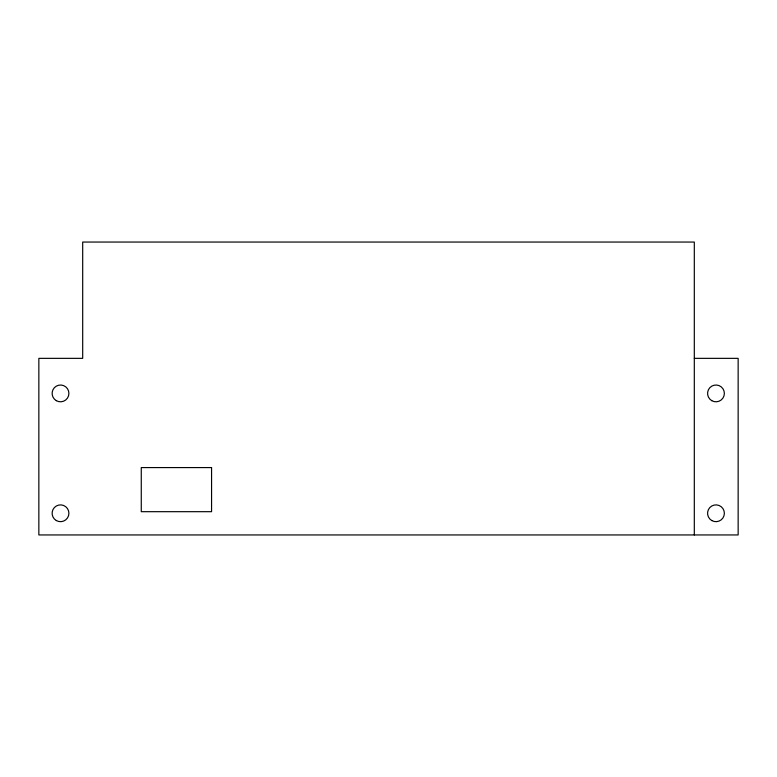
<?xml version="1.0" encoding="UTF-8"?>
<svg xmlns="http://www.w3.org/2000/svg" width="777" height="777" viewBox="0 0 777 777"><rect width="100%" height="100%" fill="white"/><g stroke="black" fill="none" stroke-linecap="round" stroke-linejoin="round"><path stroke-width="1.17" d="M694.308 358.352L738.15 358.352L738.15 534.945L38.85 534.945L38.85 358.352L82.692 358.352L82.692 242.055L694.308 242.055L694.308 534.945M211.567 467.579L141.268 467.579L141.268 511.684L211.567 511.684L211.567 467.579M56.313 520.551A8.401 8.401 0 0 0 68.91 513.276A8.401 8.401 0 0 0 56.313 506.002A8.401 8.401 0 0 0 56.313 520.551M56.313 400.679A8.401 8.401 0 0 0 68.91 393.415A8.401 8.401 0 0 0 56.313 386.14A8.401 8.401 0 0 0 56.313 400.679M711.771 400.679A8.401 8.401 0 0 0 724.368 393.415A8.401 8.401 0 0 0 711.771 386.14A8.401 8.401 0 0 0 711.771 400.679M711.771 520.551A8.401 8.401 0 0 0 724.368 513.276A8.401 8.401 0 0 0 711.771 506.002A8.401 8.401 0 0 0 711.771 520.551"/></g></svg>
